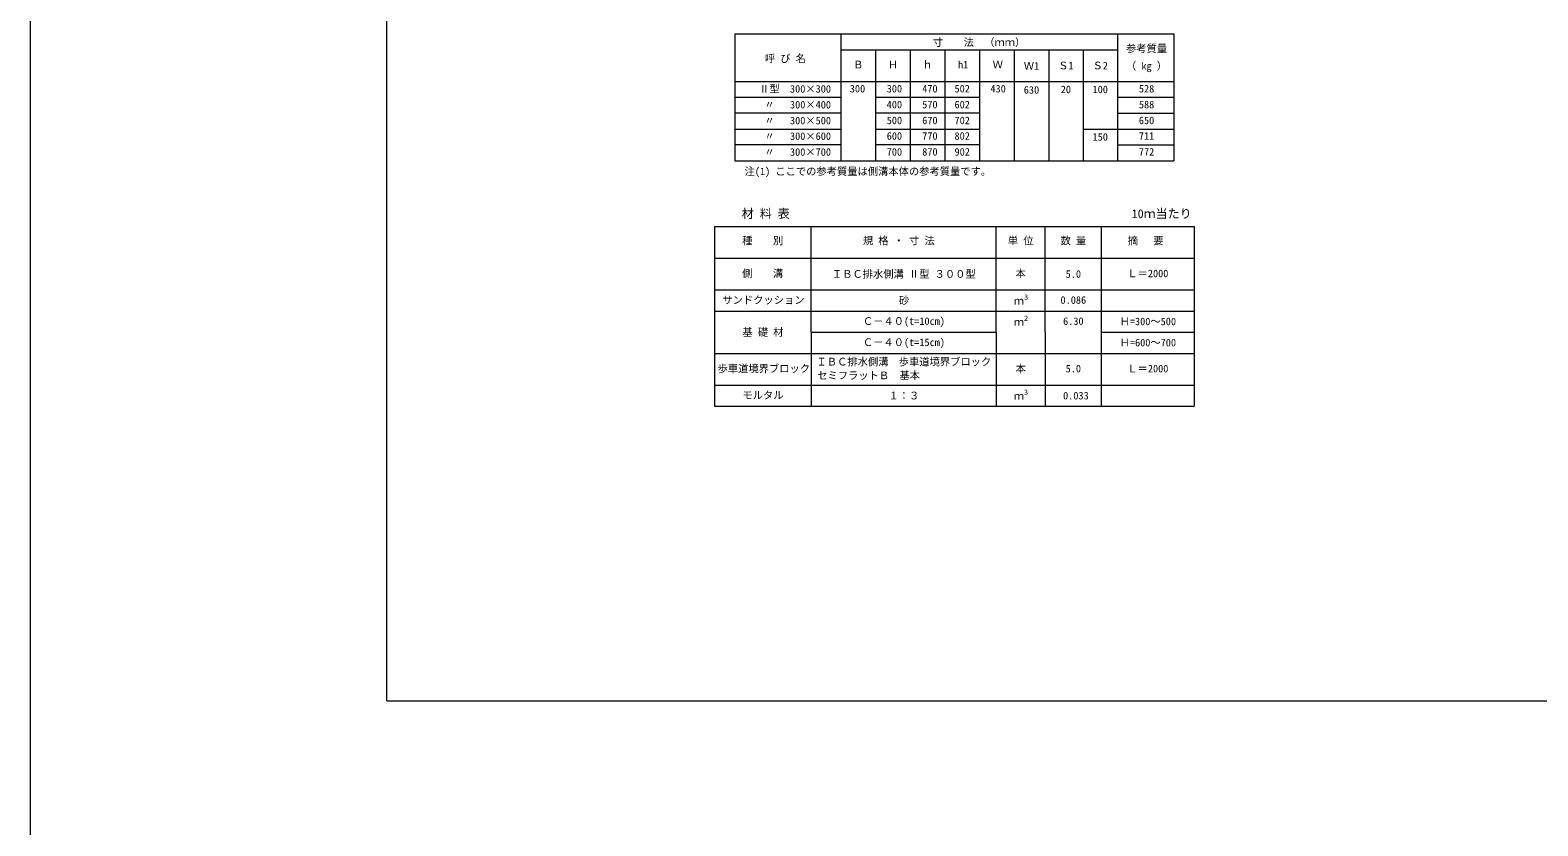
# Model space of a CAD drawing. Units: millimetres at full size; details may follow other scales. Extents: x 6872 to 78201, y -34623 to -7860.
# Drawn here: x 31839 to 37539, y -17107 to -14097 of the extents above; entities that cross this region are included whole.
import ezdxf
from ezdxf.enums import TextEntityAlignment as Align

# ---------------------------------------------------------------- set-up
doc = ezdxf.new("R2010")
doc.units = ezdxf.units.MM
doc.header["$LTSCALE"] = 16
for name, color, linetype, lineweight in [('0_2', 7, 'Continuous', 20), ('図枠', 1, 'Continuous', 20), ('枠', 5, 'Continuous', 5)]:
    doc.layers.add(name, color=color, linetype=linetype, lineweight=lineweight)
doc.styles.add('ＭＳ ゴシック', font='')
doc.styles.get('ＭＳ ゴシック').set_extended_font_data('MS Gothic')

msp = doc.modelspace()

# ---------------------------------------------------------------- linework, layer by layer
at = {"layer": '0_2'}
for p, q in [((34503.17, -14110.97), (34503.17, -14590.97)), ((34503.17, -14110.97), (36162.35, -14110.97)), ((34903.17, -14110.97), (34903.17, -14590.97)), ((35949.42, -14110.97), (35949.42, -14590.97)), ((36162.35, -14110.97), (36162.35, -14590.97)), ((34903.17, -14170.97), (35949.42, -14170.97)), ((35034.42, -14170.97), (35034.42, -14590.97)), ((35165.67, -14170.97), (35165.67, -14590.97)), ((35296.92, -14170.97), (35296.92, -14590.97)), ((35428.17, -14170.97), (35428.17, -14590.97)), ((35559.42, -14170.97), (35559.42, -14590.97)), ((35689.42, -14170.97), (35689.42, -14590.97)), ((35819.42, -14170.97), (35819.42, -14590.97)), ((34503.17, -14290.97), (35685.44, -14290.97)), ((34503.17, -14290.97), (35010.44, -14290.97)), ((35128.17, -14290.97), (35578.17, -14290.97)), ((35666.69, -14290.97), (36162.35, -14290.97)), ((34503.17, -14350.97), (34903.17, -14350.97)), ((35034.42, -14350.97), (35428.17, -14350.97)), ((35949.42, -14350.97), (36162.35, -14350.97)), ((34903.17, -14410.97), (34503.17, -14410.97)), ((35428.17, -14410.97), (35034.42, -14410.97)), ((35949.42, -14410.97), (36162.35, -14410.97)), ((34503.17, -14470.97), (34903.17, -14470.97)), ((35034.42, -14470.97), (35428.17, -14470.97)), ((35819.42, -14470.97), (36162.35, -14470.97)), ((34903.17, -14530.97), (34503.17, -14530.97)), ((35428.17, -14530.97), (35034.42, -14530.97)), ((35949.42, -14530.97), (36162.35, -14530.97)), ((34503.17, -14590.97), (36162.35, -14590.97)), ((34426.22, -14839.37), (36239.31, -14839.37)), ((34426.22, -14839.37), (34426.22, -15519.37)), ((34792.24, -15239.37), (34792.24, -14839.37)), ((35491.47, -15239.37), (35491.47, -14839.37)), ((35676.02, -15239.37), (35676.02, -14839.37)), ((35889.31, -15519.37), (35889.31, -14839.37)), ((36239.31, -14839.37), (36239.31, -15519.37)), ((34426.22, -14959.37), (36239.31, -14959.37)), ((34426.22, -15079.37), (36239.31, -15079.37)), ((34426.22, -15159.37), (36239.31, -15159.37)), ((34792.24, -15239.37), (35491.47, -15239.37)), ((34792.24, -15239.37), (34792.24, -15519.37)), ((35491.47, -15239.37), (35491.47, -15519.37)), ((35676.02, -15239.37), (35676.02, -15519.37)), ((35889.31, -15239.37), (36239.31, -15239.37)), ((34426.22, -15319.37), (36239.31, -15319.37)), ((34426.22, -15439.37), (36239.31, -15439.37)), ((34426.22, -15519.37), (36239.31, -15519.37))]:
    msp.add_line(p, q, dxfattribs=at)
at = {"layer": '図枠'}
msp.add_line((31839.29, -7859.66), (31839.29, -26353.74), dxfattribs=at)
at = {"layer": '枠', "lineweight": 20}
for q in [(33188.06, -11119.46), (41188.06, -16633.75)]:
    msp.add_line((33188.06, -16633.75), q, dxfattribs=at)

# ---------------------------------------------------------------- texts
at = {"layer": '0_2', "style": 'ＭＳ ゴシック'}
for s, p in [('寸\u3000  法\u3000（ｍｍ）', (35426.42, -14142.92)), ('Ｗ1', (35624.54, -14231.94)), ('Ｓ1', (35754.42, -14230.97)), ('Ｓ2', (35884.42, -14230.97)), ('630', (35624.42, -14322.85)), ('20', (35754.42, -14320.97)), ('100', (35884.42, -14320.97)), ('150', (35884.42, -14500.71)), ('ＩＢＣ排水側溝 Ⅱ型 ３００型', (35141.85, -15019.37)), ('5.0', (35782.67, -15019.37)), ('砂', (35142.24, -15119.37)), ('Ｈ=300～500', (36064.31, -15198.65)), ('基 礎 材', (34609.23, -15239.37)), ('Ｈ=600～700', (36064.31, -15278.65)), ('１：３', (35142.24, -15479.37)), (' 0.033', (35782.67, -15479.37))]:
    msp.add_text(s, height=28.48, dxfattribs=at).set_placement(p, align=Align.MIDDLE_CENTER)
for s, height, p in [('呼 び 名', 28.48, (34616.67, -14227.02)), ('参考質量', 28.48, (35981.74, -14189.14)), ('Ｂ', 28.48, (34950.23, -14250.12)), ('Ｈ', 28.48, (35081.45, -14250.12)), ('ｈ', 28.48, (35211.98, -14250.12)), ('h1', 28.48, (35346.72, -14250.12)), ('Ｗ', 28.48, (35477.72, -14250.12)), ('（ kg ）', 28.48, (35981.74, -14255.11)), ('\u3000 Ⅱ型  300×300', 28.48, (34536.9, -14341.65)), ('300', 28.48, (34937.68, -14341.03)), ('300', 28.48, (35077.26, -14341.03)), ('470', 28.48, (35211.39, -14341.03)), ('502', 28.48, (35333.52, -14341.03)), ('430', 28.48, (35469.24, -14341.03)), ('528', 28.48, (36030.45, -14341.03)), ('\u3000\u3000〃 \u3000300×400', 28.48, (34536.9, -14401.65)), ('400', 28.48, (35077.26, -14401.03)), ('570', 28.48, (35211.39, -14401.03)), ('602', 28.48, (35333.52, -14401.03)), ('588', 28.48, (36030.45, -14401.03)), ('\u3000\u3000〃 \u3000300×500', 28.48, (34536.9, -14461.65)), ('500', 28.48, (35077.26, -14461.03)), ('670', 28.48, (35211.39, -14461.03)), ('702', 28.48, (35333.52, -14461.03)), ('650', 28.48, (36030.45, -14461.03)), ('\u3000\u3000〃 \u3000300×600', 28.48, (34536.9, -14520.54)), ('600', 28.48, (35077.26, -14519.92)), ('770', 28.48, (35211.39, -14519.92)), ('802', 28.48, (35333.52, -14519.92)), ('711', 28.48, (36030.45, -14519.92)), ('\u3000\u3000〃 \u3000300×700', 28.48, (34536.9, -14580.54)), ('700', 28.48, (35077.26, -14579.92)), ('870', 28.48, (35211.39, -14579.92)), ('902', 28.48, (35333.52, -14579.92)), ('772', 28.48, (36030.45, -14579.92)), ('注(1) ここでの参考質量は側溝本体の参考質量です。', 28.48, (34539.76, -14653.88)), ('材 料 表', 33.23, (34529.3, -14817.73)), ('10ｍ当たり', 33.23, (36003.32, -14817.73)), ('種 \u3000 別', 28.48, (34530.93, -14915.83)), ('規 格 ・ 寸 法', 28.48, (34987.06, -14915.83)), ('摘 \u3000要', 28.48, (35988, -14915.83)), ('側    溝', 28.48, (34530.93, -15039.83)), ('サンドクッション', 28.48, (34456.03, -15140.39)), ('3', 19.94, (35596.37, -15122.47)), ('ｍ', 28.48, (35557.52, -15143.47)), ('ｍ', 28.48, (35557.52, -15223.47)), ('2', 19.94, (35596.37, -15202.47)), ('歩車道境界ブロック', 28.48, (34437.87, -15399.83)), ('セミフラットＢ\u3000基本', 28.48, (34814.46, -15425.91)), ('ＩＢＣ排水側溝\u3000歩車道境界ブロック', 28.48, (34811.96, -15373.96)), ('モルタル', 28.48, (34531.82, -15500.39)), ('ｍ', 28.48, (35557.52, -15503.46)), ('3', 19.94, (35596.37, -15482.46))]:
    msp.add_text(s, height=height, dxfattribs=at).set_placement(p, align=Align.BOTTOM_LEFT)
for s, p in [('単 位', (35583.75, -14915.83)), ('数 量', (35782.67, -14915.83)), ('本', (35583.75, -15039.83)), ('Ｌ＝2000', (36064.31, -15039.83)), ('0.086', (35782.67, -15140.39)), ('Ｃ－４０(t=10cm)', (35142.24, -15220.39)), ('6.30', (35782.67, -15220.39)), ('Ｃ－４０(t=15cm)', (35142.24, -15300.39)), ('本', (35583.75, -15399.83)), ('5.0', (35782.67, -15399.83)), ('Ｌ＝2000', (36064.31, -15399.83))]:
    msp.add_text(s, height=28.48, dxfattribs=at).set_placement(p, align=Align.BOTTOM_CENTER)

doc.saveas('drawing.dxf')
